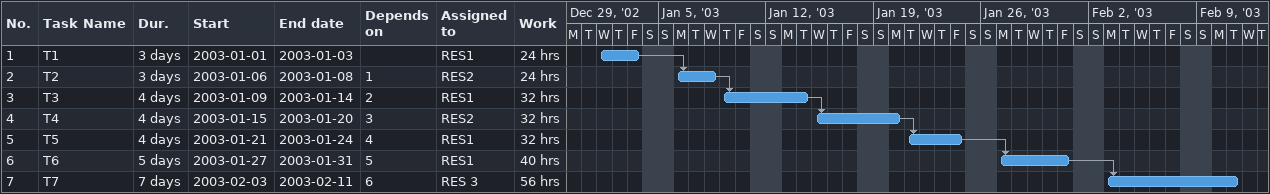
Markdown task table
| ID | Task | Duration | Start | Finish | Predecessors | Resources | Work (h) |
|---|---|---|---|---|---|---|---|
| 1 | T1 | 3d | 2003-01-01 | 2003-01-03 |  | RES1 | 24 |
| 2 | T2 | 3d | 2003-01-06 | 2003-01-08 | 1 | RES2 | 24 |
| 3 | T3 | 4d | 2003-01-09 | 2003-01-14 | 2 | RES1 | 32 |
| 4 | T4 | 4d | 2003-01-15 | 2003-01-20 | 3 | RES2 | 32 |
| 5 | T5 | 4d | 2003-01-21 | 2003-01-24 | 4 | RES1 | 32 |
| 6 | T6 | 5d | 2003-01-27 | 2003-01-31 | 5 | RES1 | 40 |
| 7 | T7 | 7d | 2003-02-03 | 2003-02-11 | 6 | RES 3 | 56 |
